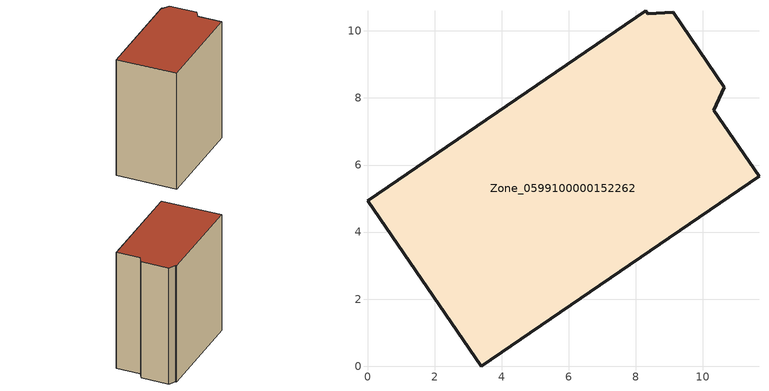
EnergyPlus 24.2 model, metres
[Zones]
Zone_0599100000152262
 floor ground (C_G): 0,4.94 8.3,10.6 8.36,10.51 9.12,10.55 10.64,8.32 10.33,7.63 11.67,5.67 3.39,0 z0
 wall outside (C_F): 3.39,0 11.67,5.67 10.33,7.63 10.64,8.32 9.12,10.55 8.36,10.51 8.3,10.6 0,4.94 3.39,0 z0:12.17
 roof outside (C_R): 8.3,10.6 0,4.94 3.39,0 11.67,5.67 10.33,7.63 10.64,8.32 9.12,10.55 8.36,10.51 z12.17
[BUILDING]
Pand.0599100000152262: North Axis=0; Terrain=City; Loads Convergence Tolerance Value=0.04; Temperature Convergence Tolerance Value=0.4; Solar Distribution=FullExterior; Maximum Number of Warmup Days=25; Minimum Number of Warmup Days=1
[Site:Location]
Rotterdam.The.Hague.AP_ZH_NLD Design_Conditions: Latitude=51.96; Longitude=4.45; Time Zone=1; Elevation=-4.5
[SITE:GROUNDTEMPERATURE:BUILDINGSURFACE]
18, 18, 18, 18, 18, 18, 18, 18, 18, 18, 18, 18
[MATERIAL] Thermal Absorptance=0.9; Solar Absorptance=0.7; Visible Absorptance=0.7
Name | Roughness | Thickness | Conductivity | Density | Specific Heat
G.TI.1946 | MediumSmooth | 0.15 | 1 | 540 | 1210
F.TI.1946 | Rough | 0.3 | 0.857143 | 1920 | 840
R.TI.1946 | MediumRough | 0.2 | 0.1 | 1500 | 1000
[CONSTRUCTION]
C_G: G.TI.1946
C_F: F.TI.1946
C_R: R.TI.1946
[ZONE]
Zone_0599100000152262: Type=1; Multiplier=1; Ceiling Height=Autocalculate; Volume=Autocalculate; Floor Area=autocalculate; Part of Total Floor Area=Yes
[ZONEINFILTRATION:DESIGNFLOWRATE]
Infil_Zone_0599100000152262: Zone or ZoneList or Space or SpaceList=Zone_0599100000152262; Schedule=AlwaysOn; Design Flow Rate Calculation Method=Flow/Area; Flow Rate per Floor Area=0.003; Constant Term Coefficient=1; Temperature Term Coefficient=0; Velocity Term Coefficient=0; Velocity Squared Term Coefficient=0
[HVACTEMPLATE:ZONE:IDEALLOADSAIRSYSTEM]
Zone_0599100000152262: Maximum Heating Supply Air Temperature=50; Minimum Cooling Supply Air Temperature=13; Maximum Heating Supply Air Humidity Ratio=0.0156; Minimum Cooling Supply Air Humidity Ratio=0.0077; Heating Limit=NoLimit; Cooling Limit=NoLimit; Dehumidification Control Type=ConstantSensibleHeatRatio; Cooling Sensible Heat Ratio=0.7; Dehumidification Setpoint=60; Humidification Control Type=None; Humidification Setpoint=30; Outdoor Air Method=None; Outdoor Air Flow Rate per Person=0.00944; Outdoor Air Flow Rate per Zone Floor Area=0; Outdoor Air Flow Rate per Zone=0; Demand Controlled Ventilation Type=None; Outdoor Air Economizer Type=NoEconomizer; Heat Recovery Type=None; Sensible Heat Recovery Effectiveness=0.7; Latent Heat Recovery Effectiveness=0.65
[ZONECONTROL:THERMOSTAT]
ThermostatControl_Zone_0599100000152262: Zone or ZoneList=Zone_0599100000152262; Control Type Schedule=DualSetpointControlType; Control 1=Thermostat_Zone_0599100000152262; Temperature Difference Between Cutout And Setpoint=0
[THERMOSTATSETPOINT:DUALSETPOINT]
Thermostat_Zone_0599100000152262: Heating Setpoint Temperature Schedule=HeatingSetpoint_Zone_0599100000152262; Cooling Setpoint Temperature Schedule=CoolingSetpoint_Zone_0599100000152262
[SCHEDULE:COMPACT]
HeatingSetpoint_Zone_0599100000152262: Through: 12/31, For: AllDays, Until: 24:00, 21
CoolingSetpoint_Zone_0599100000152262: Through: 12/31, For: AllDays, Until: 24:00, 24
DualSetpointControlType: Through: 12/31, For: AllDays, Until: 24:00, 4
AlwaysOn: Through: 12/31, For: AllDays, Until: 24:00, 1
